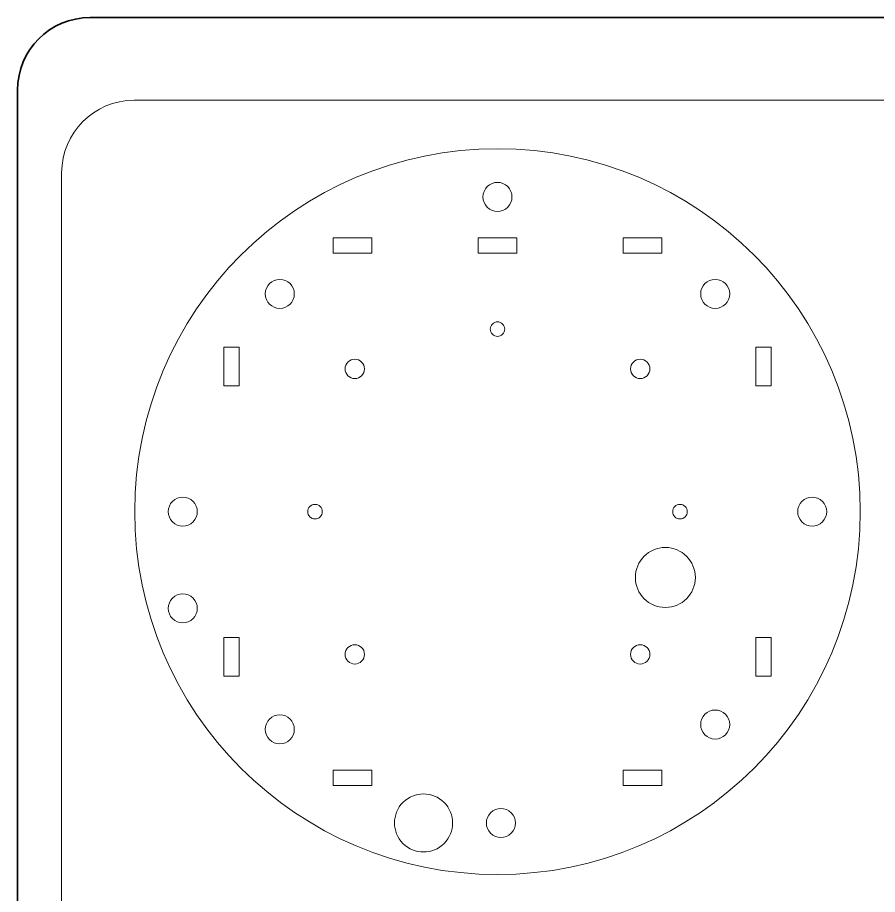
# Model space of a CAD drawing. Header units: inches. Extents: x 15 to 785, y -665 to -15.
# Drawn here: x 15 to 192.8, y -196.2 to -15 of the extents above; entities that cross this region are included whole.
import ezdxf

# ---------------------------------------------------------------- set-up
doc = ezdxf.new("R2010")
doc.units = ezdxf.units.IN
doc.header["$MEASUREMENT"] = 0
doc.layers.add('Layer 1', color=7, linetype='Continuous')

# ---------------------------------------------------------------- blocks, each defined once
blk = doc.blocks.new('block 2')
at = {"layer": 'Layer 1', "color": 179, "lineweight": 35, "true_color": 0x231f20}
blk.add_open_spline([(785, -570), (785, -578.28), (778.28, -585), (770, -585), (770, -585), (30, -585), (30, -585), (21.72, -585), (15, -578.28), (15, -570), (15, -570), (15, -30), (15, -30), (15, -21.72), (21.72, -15), (30, -15), (30, -15), (770, -15), (770, -15), (778.28, -15), (785, -21.72), (785, -30), (785, -30), (785, -570), (785, -570)], degree=3, knots=[0, 0, 0, 0, 1, 1, 1, 2, 2, 2, 3, 3, 3, 4, 4, 4, 5, 5, 5, 6, 6, 6, 7, 7, 7, 8, 8, 8, 8], dxfattribs=at)
blk = doc.blocks.new('block 8')
at = {"layer": 'Layer 1', "color": 179, "lineweight": 9, "true_color": 0x231f20}
for points in [[(80.22, -60.52), (88.22, -60.52), (88.22, -63.72), (80.22, -63.72), (80.22, -60.52)], [(110.22, -60.52), (118.22, -60.52), (118.22, -63.72), (110.22, -63.72), (110.22, -60.52)], [(140.22, -60.52), (148.22, -60.52), (148.22, -63.72), (140.22, -63.72), (140.22, -60.52)], [(60.82, -83.12), (60.82, -91.12), (57.62, -91.12), (57.62, -83.12), (60.82, -83.12)], [(170.82, -83.12), (170.82, -91.12), (167.62, -91.12), (167.62, -83.12), (170.82, -83.12)], [(60.82, -143.12), (60.82, -151.12), (57.62, -151.12), (57.62, -143.12), (60.82, -143.12)], [(170.82, -143.12), (170.82, -151.12), (167.62, -151.12), (167.62, -143.12), (170.82, -143.12)], [(80.22, -170.52), (88.22, -170.52), (88.22, -173.72), (80.22, -173.72), (80.22, -170.52)], [(140.22, -170.52), (148.22, -170.52), (148.22, -173.72), (140.22, -173.72), (140.22, -170.52)]]:
    blk.add_lwpolyline(points, dxfattribs=at)
for points in [[(189.22, -117.12), (189.22, -158.54), (155.64, -192.12), (114.22, -192.12), (72.79, -192.12), (39.22, -158.54), (39.22, -117.12), (39.22, -75.7), (72.79, -42.12), (114.22, -42.12), (155.64, -42.12), (189.22, -75.7), (189.22, -117.12)], [(116.34, -54.19), (115.17, -55.36), (113.27, -55.36), (112.09, -54.19), (110.92, -53.02), (110.92, -51.12), (112.09, -49.94), (113.27, -48.77), (115.17, -48.77), (116.34, -49.94), (117.51, -51.12), (117.51, -53.02), (116.34, -54.19)], [(72.22, -72.12), (72.22, -73.78), (70.87, -75.12), (69.22, -75.12), (67.56, -75.12), (66.22, -73.78), (66.22, -72.12), (66.22, -70.46), (67.56, -69.12), (69.22, -69.12), (70.87, -69.12), (72.22, -70.46), (72.22, -72.12)], [(162.22, -72.12), (162.22, -73.78), (160.87, -75.12), (159.22, -75.12), (157.56, -75.12), (156.22, -73.78), (156.22, -72.12), (156.22, -70.46), (157.56, -69.12), (159.22, -69.12), (160.87, -69.12), (162.22, -70.46), (162.22, -72.12)], [(115.28, -80.46), (114.69, -81.05), (113.75, -81.05), (113.16, -80.46), (112.57, -79.87), (112.57, -78.92), (113.16, -78.34), (113.75, -77.75), (114.69, -77.75), (115.28, -78.34), (115.87, -78.92), (115.87, -79.87), (115.28, -80.46)], [(84.72, -89.62), (83.62, -89.62), (82.72, -88.72), (82.72, -87.62), (82.72, -86.51), (83.62, -85.62), (84.72, -85.62), (85.82, -85.62), (86.72, -86.51), (86.72, -87.62), (86.72, -88.72), (85.82, -89.62), (84.72, -89.62)], [(143.72, -89.62), (142.62, -89.62), (141.72, -88.72), (141.72, -87.62), (141.72, -86.51), (142.62, -85.62), (143.72, -85.62), (144.82, -85.62), (145.72, -86.51), (145.72, -87.62), (145.72, -88.72), (144.82, -89.62), (143.72, -89.62)], [(51.28, -119.24), (50.11, -120.41), (48.21, -120.41), (47.04, -119.24), (45.87, -118.07), (45.87, -116.17), (47.04, -115), (48.21, -113.83), (50.11, -113.83), (51.28, -115), (52.46, -116.17), (52.45, -118.07), (51.28, -119.24)], [(181.39, -119.24), (180.22, -120.41), (178.32, -120.41), (177.15, -119.24), (175.98, -118.07), (175.98, -116.17), (177.15, -115), (178.32, -113.83), (180.22, -113.83), (181.39, -115), (182.56, -116.17), (182.56, -118.07), (181.39, -119.24)], [(75.44, -118.18), (74.85, -117.59), (74.85, -116.64), (75.44, -116.06), (76.03, -115.47), (76.98, -115.47), (77.56, -116.06), (78.15, -116.64), (78.15, -117.59), (77.56, -118.18), (76.98, -118.77), (76.03, -118.77), (75.44, -118.18)], [(153, -118.18), (152.41, -118.77), (151.46, -118.77), (150.88, -118.18), (150.29, -117.59), (150.29, -116.64), (150.88, -116.06), (151.46, -115.47), (152.41, -115.47), (153, -116.06), (153.59, -116.64), (153.59, -117.59), (153, -118.18)], [(148.92, -136.93), (145.5, -136.93), (142.72, -134.16), (142.72, -130.73), (142.72, -127.31), (145.5, -124.53), (148.92, -124.53), (152.34, -124.53), (155.12, -127.31), (155.12, -130.73), (155.12, -134.16), (152.34, -136.93), (148.92, -136.93)], [(51.28, -139.24), (50.11, -140.41), (48.21, -140.41), (47.04, -139.24), (45.87, -138.07), (45.87, -136.17), (47.04, -135), (48.21, -133.83), (50.11, -133.83), (51.28, -135), (52.46, -136.17), (52.45, -138.07), (51.28, -139.24)], [(84.72, -148.62), (83.62, -148.62), (82.72, -147.72), (82.72, -146.62), (82.72, -145.51), (83.62, -144.62), (84.72, -144.62), (85.82, -144.62), (86.72, -145.51), (86.72, -146.62), (86.72, -147.72), (85.82, -148.62), (84.72, -148.62)], [(143.72, -148.62), (142.62, -148.62), (141.72, -147.72), (141.72, -146.62), (141.72, -145.51), (142.62, -144.62), (143.72, -144.62), (144.82, -144.62), (145.72, -145.51), (145.72, -146.62), (145.72, -147.72), (144.82, -148.62), (143.72, -148.62)], [(72.22, -162.12), (72.22, -163.78), (70.87, -165.12), (69.22, -165.12), (67.56, -165.12), (66.22, -163.78), (66.22, -162.12), (66.22, -160.46), (67.56, -159.12), (69.22, -159.12), (70.87, -159.12), (72.22, -160.46), (72.22, -162.12)], [(162.22, -161.12), (162.22, -162.78), (160.87, -164.12), (159.22, -164.12), (157.56, -164.12), (156.22, -162.78), (156.22, -161.12), (156.22, -159.46), (157.56, -158.12), (159.22, -158.12), (160.87, -158.12), (162.22, -159.46), (162.22, -161.12)], [(103.17, -185.71), (100.83, -188.05), (97.03, -188.05), (94.68, -185.71), (92.34, -183.37), (92.34, -179.57), (94.68, -177.22), (97.03, -174.88), (100.83, -174.88), (103.17, -177.22), (105.51, -179.57), (105.51, -183.37), (103.17, -185.71)], [(117.04, -183.59), (115.87, -184.76), (113.97, -184.76), (112.8, -183.59), (111.63, -182.42), (111.63, -180.52), (112.8, -179.35), (113.97, -178.17), (115.87, -178.17), (117.04, -179.35), (118.22, -180.52), (118.22, -182.42), (117.04, -183.59)]]:
    blk.add_open_spline(points, degree=3, knots=[0, 0, 0, 0, 1, 1, 1, 2, 2, 2, 3, 3, 3, 4, 4, 4, 4], dxfattribs=at)

msp = doc.modelspace()

# ---------------------------------------------------------------- linework, layer by layer
at = {"layer": 'Layer 1', "color": 179, "lineweight": 9, "true_color": 0x231f20}
msp.add_open_spline([(478.01, -355.77), (478.01, -364.05), (471.3, -370.77), (463.01, -370.77), (463.01, -370.77), (39.12, -370.77), (39.12, -370.77), (30.83, -370.77), (24.12, -364.05), (24.12, -355.77), (24.12, -355.77), (24.12, -47.1), (24.12, -47.1), (24.12, -38.82), (30.83, -32.1), (39.12, -32.1), (39.12, -32.1), (463.01, -32.1), (463.01, -32.1), (471.3, -32.1), (478.01, -38.82), (478.01, -47.1), (478.01, -47.1), (478.01, -355.77), (478.01, -355.77)], degree=3, knots=[0, 0, 0, 0, 1, 1, 1, 2, 2, 2, 3, 3, 3, 4, 4, 4, 5, 5, 5, 6, 6, 6, 7, 7, 7, 8, 8, 8, 8], dxfattribs=at)

# ---------------------------------------------------------------- block references
at = {"layer": 'Layer 1'}
for name in ['block 2', 'block 8']:
    msp.add_blockref(name, (0, 0), dxfattribs=at)

doc.saveas('drawing.dxf')
